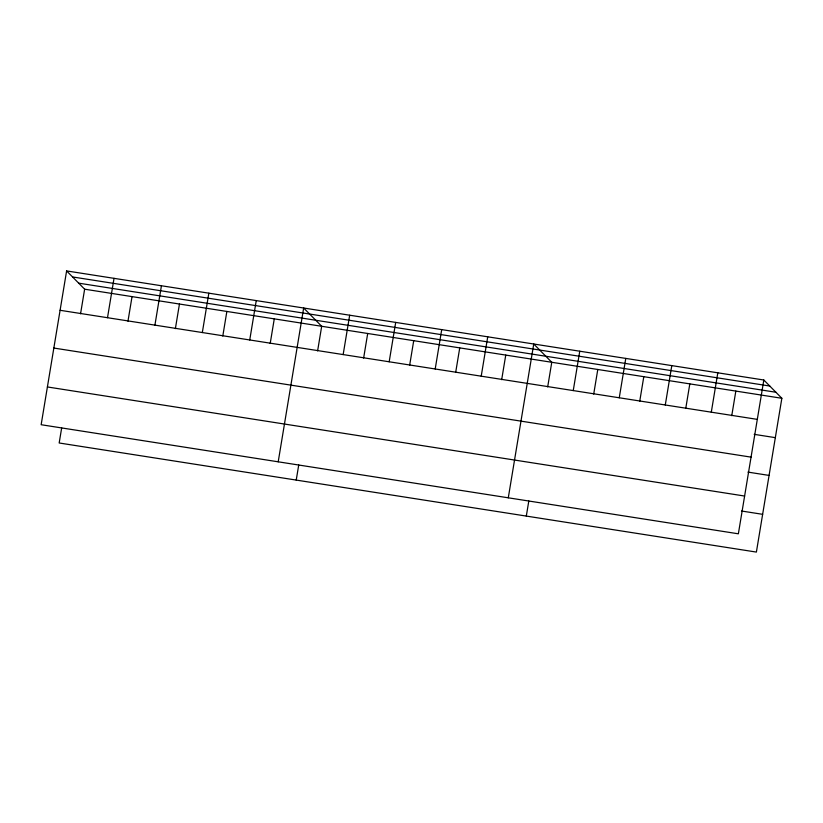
<?xml version="1.0" encoding="UTF-8"?>
<svg xmlns="http://www.w3.org/2000/svg" width="823" height="823" viewBox="0 0 823 823"><rect width="100%" height="100%" fill="white"/><g stroke="black" fill="none" stroke-linecap="round" stroke-linejoin="round"><path stroke-width="1.23" d="M66.612 270.921L41.15 424.719L738.365 533.808L763.826 380.01L66.612 270.921L84.635 289.192L781.85 398.281L756.388 552.079L59.174 442.99L61.674 427.888M80.561 313.8L84.635 289.192M107.504 317.709L114.027 278.339M127.966 321.217L132.04 296.609M154.919 325.126L161.431 285.756M175.381 328.634L179.455 304.026M202.324 332.543L208.847 293.173M222.796 336.051L226.86 311.444M249.739 339.961L256.251 300.59M270.201 343.469L274.275 318.861M278.205 461.816L303.666 308.008L321.69 326.278L317.616 350.886M296.229 480.087L298.728 464.974M343.16 354.579L349.682 315.209M363.632 358.087L367.706 333.48M389.176 361.781L395.698 322.41M409.648 365.289L413.722 340.681M435.202 368.982L441.714 329.611M455.664 372.49L459.738 347.882M481.218 376.173L487.73 336.813M501.68 379.681L505.754 355.083M508.285 497.812L533.746 344.004L551.77 362.285L547.696 386.882M526.309 516.083L528.808 500.981M573.25 390.575L579.762 351.205M593.712 394.083L597.786 369.476M619.266 397.776L625.778 358.406M639.728 401.285L643.802 376.677M665.282 404.978L671.794 365.607M685.744 408.486L689.818 383.878M711.298 412.179L717.81 372.809M731.76 415.687L735.834 391.079M72.558 276.95L769.772 386.038M78.689 283.163L775.904 392.252M60.089 310.292L757.314 419.38M754.187 434.338L775.328 437.651M53.845 348.047L751.06 457.135M747.942 472.104L769.083 475.416M47.405 386.954L744.62 496.043M741.492 511.011L762.643 514.324M763.826 380.01L781.85 398.281"/></g></svg>
